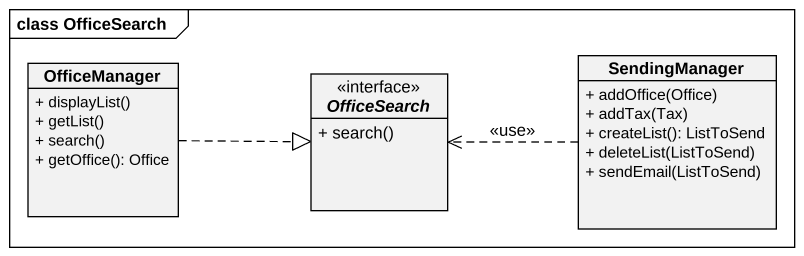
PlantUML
@startuml
mainframe class OfficeSearch
hide circle
hide empty members
skinparam classAttributeIconSize 0
class OfficeManager {
  + displayList()
  + getList()
  + search()
  + getOffice(): Office
}
class SendingManager {
  + addOffice(Office)
  + addTax(Tax)
  + createList(): ListToSend
  + deleteList(ListToSend)
  + sendEmail(ListToSend)
}
interface OfficeSearch {
  + search()
}
OfficeManager .right.|> OfficeSearch
SendingManager .left.> OfficeSearch : <<use>>
@enduml
